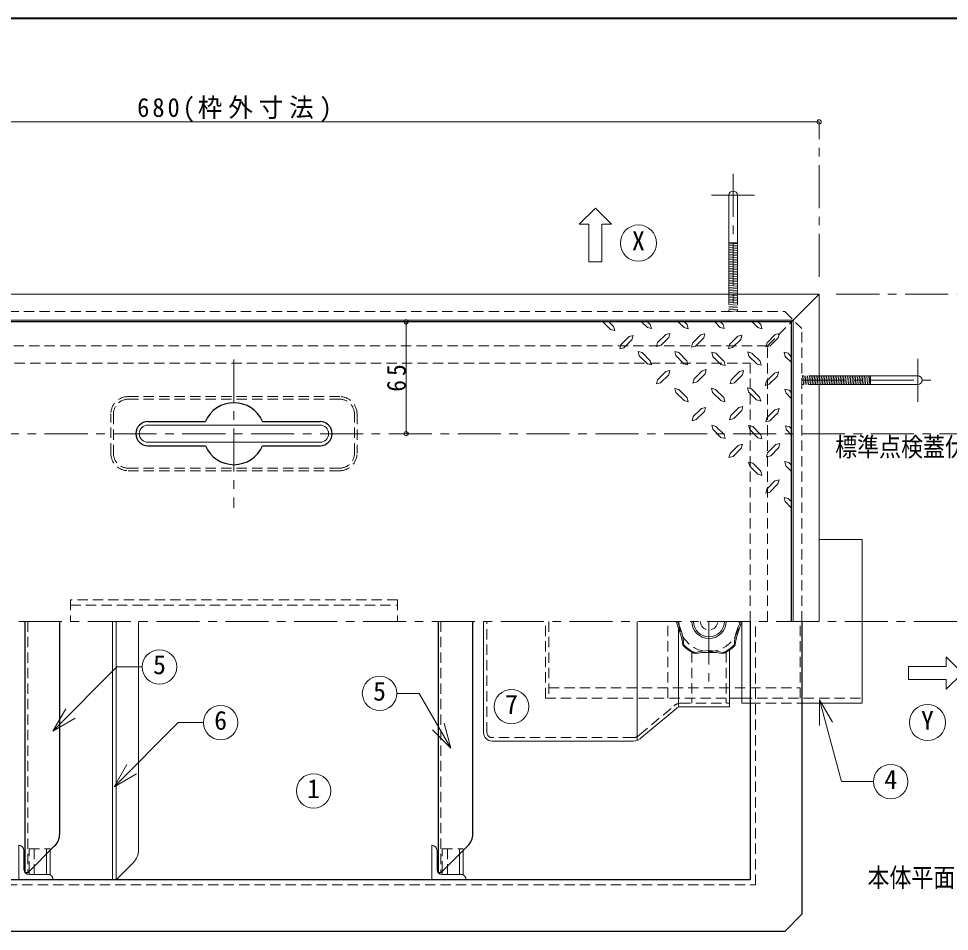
# Model space of a CAD drawing. Units: millimetres at full size, sheet at 1:5; details may follow other scales. Extents: x -1062 to 963, y -702 to 703.
# Drawn here: x -255 to 286, y 173 to 703 of the extents above; entities that cross this region are included whole.
import ezdxf
from ezdxf.enums import TextEntityAlignment as Align

# ---------------------------------------------------------------- set-up
doc = ezdxf.new("R2010")
doc.units = ezdxf.units.MM
doc.header["$LTSCALE"] = 5
doc.header["$PDMODE"] = 32
doc.header["$PDSIZE"] = 2.5
doc.linetypes.add('CHAIN1', pattern=[8, 5, -1, 1, -1])
doc.linetypes.add('DASHED1', pattern=[1.8, 1.2, -0.6])
doc.layers.add('0-A', color=4, linetype='Continuous', lineweight=9)
doc.styles.add('ＭＳ ゴシック', font='')
doc.styles.get('ＭＳ ゴシック').set_extended_font_data('MS Gothic')

msp = doc.modelspace()

# ---------------------------------------------------------------- linework, layer by layer
at = {"layer": '0-A', "color": 1, "lineweight": 40}
msp.add_line((962.602, 702.509), (-1062.398, 702.509), dxfattribs=at)
at = {"layer": '0-A'}
for p, q in [((-469.898, 642.509), (210.102, 642.509)), ((70.727, 583.134), (76.352, 583.134)), ((76.352, 583.134), (76.352, 561.259)), ((83.852, 561.259), (83.852, 583.134)), ((162.602, 572.408), (157.602, 572.408)), ((157.602, 571.538), (162.602, 571.946)), ((157.602, 570.535), (162.602, 570.943)), ((157.602, 569.531), (162.602, 569.94)), ((157.602, 568.528), (162.602, 568.936)), ((157.602, 567.525), (162.602, 567.933)), ((157.602, 566.521), (162.602, 566.93)), ((157.602, 565.518), (162.602, 565.926)), ((157.602, 564.515), (162.602, 564.923)), ((157.602, 563.511), (162.602, 563.92)), ((157.602, 562.508), (162.602, 562.916)), ((76.352, 561.259), (83.852, 561.259)), ((157.602, 561.505), (162.602, 561.913)), ((157.602, 560.501), (162.602, 560.91)), ((157.602, 559.498), (162.602, 559.906)), ((157.602, 558.495), (162.602, 558.903)), ((157.602, 557.491), (162.602, 557.9)), ((157.602, 556.488), (162.602, 556.896)), ((157.602, 555.485), (162.602, 555.893)), ((157.602, 554.481), (162.602, 554.89)), ((157.602, 553.478), (162.602, 553.886)), ((157.602, 552.475), (162.602, 552.883)), ((157.602, 551.471), (162.602, 551.88)), ((157.602, 550.468), (162.602, 550.876)), ((157.602, 549.465), (162.602, 549.873)), ((157.602, 548.461), (162.602, 548.87)), ((157.602, 547.458), (162.602, 547.866)), ((157.602, 546.455), (162.602, 546.863)), ((157.602, 545.451), (162.602, 545.86)), ((157.602, 544.448), (162.602, 544.856)), ((157.602, 543.445), (162.602, 543.853)), ((158.435, 542.509), (162.602, 542.85)), ((-29.898, 461.509), (-29.898, 526.509)), ((84.381, 526.509), (88.914, 522.084)), ((87.939, 526.509), (90.639, 523.809)), ((106.914, 526.509), (110.289, 523.134)), ((128.289, 526.509), (131.664, 523.134)), ((131.814, 526.509), (133.464, 524.859)), ((133.464, 524.859), (134.064, 522.459)), ((149.416, 526.509), (152.589, 523.209)), ((152.814, 526.509), (154.389, 524.934)), ((154.389, 524.934), (154.989, 522.609)), ((171.114, 526.509), (174.489, 523.134)), ((174.564, 526.509), (176.214, 524.859)), ((176.214, 524.859), (176.889, 522.459)), ((195.102, 527.509), (194.102, 526.509)), ((134.064, 522.459), (131.664, 523.134)), ((154.989, 522.609), (152.589, 523.209)), ((176.889, 522.459), (174.489, 523.134)), ((184.614, 519.009), (187.014, 519.609)), ((187.014, 519.609), (186.339, 517.209)), ((94.839, 513.084), (99.639, 517.884)), ((96.639, 511.359), (101.364, 516.084)), ((99.639, 517.884), (101.964, 518.484)), ((101.964, 518.484), (101.364, 516.084)), ((116.289, 514.359), (115.689, 512.034)), ((118.089, 512.634), (122.739, 517.359)), ((136.614, 514.134), (135.939, 511.809)), ((136.614, 514.134), (141.339, 518.934)), ((138.339, 512.409), (143.064, 517.134)), ((158.064, 513.234), (162.864, 518.034)), ((159.864, 511.509), (164.589, 516.234)), ((162.864, 518.034), (165.189, 518.634)), ((165.189, 518.634), (164.589, 516.234)), ((179.889, 514.209), (179.214, 511.884)), ((179.889, 514.209), (184.614, 519.009)), ((181.614, 512.484), (186.339, 517.209)), ((94.839, 513.084), (94.239, 510.759)), ((96.639, 511.359), (94.239, 510.759)), ((107.289, 508.584), (104.964, 509.184)), ((105.564, 506.784), (104.964, 509.184)), ((107.289, 508.584), (112.014, 503.784)), ((118.089, 512.634), (115.689, 512.034)), ((126.789, 506.859), (126.189, 509.259)), ((128.514, 508.584), (126.189, 509.259)), ((128.514, 508.584), (133.314, 503.859)), ((138.339, 512.409), (135.939, 511.809)), ((150.114, 508.209), (147.714, 508.809)), ((148.389, 506.409), (147.714, 508.809)), ((158.064, 513.234), (157.464, 510.909)), ((159.864, 511.509), (157.464, 510.909)), ((169.314, 506.559), (168.639, 508.959)), ((171.039, 508.284), (168.639, 508.959)), ((181.614, 512.484), (179.214, 511.884)), ((192.189, 508.209), (189.789, 508.809)), ((190.464, 506.409), (189.789, 508.809)), ((105.564, 506.784), (110.289, 502.059)), ((126.789, 506.859), (131.514, 502.134)), ((133.314, 503.859), (133.914, 501.534)), ((148.389, 506.409), (153.039, 501.759)), ((150.114, 508.209), (154.839, 503.484)), ((154.839, 503.484), (155.439, 501.084)), ((169.314, 506.559), (174.039, 501.834)), ((171.039, 508.284), (175.764, 503.559)), ((175.764, 503.559), (176.439, 501.234)), ((190.464, 506.409), (194.102, 502.772)), ((192.189, 508.209), (194.102, 506.024)), ((116.289, 492.759), (121.014, 497.559)), ((121.014, 497.559), (123.339, 498.159)), ((123.339, 498.159), (122.739, 495.759)), ((133.914, 501.534), (131.514, 502.134)), ((137.439, 493.284), (142.164, 498.009)), ((142.164, 498.009), (144.489, 498.684)), ((144.489, 498.684), (143.889, 496.284)), ((155.439, 501.084), (153.039, 501.759)), ((159.039, 492.759), (163.764, 497.559)), ((163.764, 497.559), (166.164, 498.159)), ((166.164, 498.159), (165.489, 495.759)), ((176.439, 501.234), (174.039, 501.834)), ((116.289, 492.759), (115.614, 490.434)), ((118.014, 491.034), (122.739, 495.759)), ((137.439, 493.284), (136.764, 490.884)), ((139.164, 491.559), (143.889, 496.284)), ((159.039, 492.759), (158.439, 490.434)), ((160.839, 491.034), (165.489, 495.759)), ((179.439, 491.934), (184.164, 496.659)), ((181.164, 490.209), (185.889, 494.934)), ((210.102, 490.842), (210.442, 495.009)), ((211.037, 490.009), (211.446, 495.009)), ((212.04, 490.009), (212.449, 495.009)), ((213.044, 490.009), (213.452, 495.009)), ((214.047, 490.009), (214.456, 495.009)), ((215.05, 490.009), (215.459, 495.009)), ((216.054, 490.009), (216.462, 495.009)), ((217.057, 490.009), (217.466, 495.009)), ((218.06, 490.009), (218.469, 495.009)), ((219.064, 490.009), (219.472, 495.009)), ((220.067, 490.009), (220.476, 495.009)), ((221.07, 490.009), (221.479, 495.009)), ((222.074, 490.009), (222.482, 495.009)), ((223.077, 490.009), (223.486, 495.009)), ((224.08, 490.009), (224.489, 495.009)), ((225.084, 490.009), (225.492, 495.009)), ((226.087, 490.009), (226.496, 495.009)), ((227.09, 490.009), (227.499, 495.009)), ((228.094, 490.009), (228.502, 495.009)), ((229.097, 490.009), (229.506, 495.009)), ((230.1, 490.009), (230.509, 495.009)), ((231.104, 490.009), (231.512, 495.009)), ((232.107, 490.009), (232.516, 495.009)), ((233.11, 490.009), (233.519, 495.009)), ((234.114, 490.009), (234.522, 495.009)), ((235.117, 490.009), (235.526, 495.009)), ((236.12, 490.009), (236.529, 495.009)), ((237.124, 490.009), (237.532, 495.009)), ((238.127, 490.009), (238.536, 495.009)), ((239.13, 490.009), (239.539, 495.009)), ((240.001, 495.009), (240.001, 490.009)), ((118.014, 491.034), (115.614, 490.434)), ((128.664, 487.134), (126.339, 487.809)), ((126.939, 485.409), (126.339, 487.809)), ((128.664, 487.134), (133.464, 482.409)), ((139.164, 491.559), (136.764, 490.884)), ((149.964, 487.209), (147.564, 487.884)), ((148.239, 485.484), (147.564, 487.884)), ((149.964, 487.209), (154.689, 482.484)), ((160.839, 491.034), (158.439, 490.434)), ((170.739, 487.509), (168.414, 488.184)), ((169.014, 485.784), (168.414, 488.184)), ((170.739, 487.509), (175.539, 482.784)), ((179.439, 491.934), (178.764, 489.534)), ((181.164, 490.209), (178.764, 489.534)), ((192.639, 486.759), (190.239, 487.359)), ((190.914, 484.959), (190.239, 487.359)), ((192.639, 486.759), (194.102, 485.297)), ((126.939, 485.409), (131.664, 480.684)), ((133.464, 482.409), (134.064, 480.084)), ((148.239, 485.484), (152.964, 480.759)), ((154.689, 482.484), (155.364, 480.084)), ((169.014, 485.784), (173.739, 481.059)), ((175.539, 482.784), (176.139, 480.384)), ((190.914, 484.959), (194.102, 481.772)), ((134.064, 480.084), (131.664, 480.684)), ((155.364, 480.084), (152.964, 480.759)), ((158.739, 471.984), (163.464, 476.709)), ((176.139, 480.384), (173.739, 481.059)), ((184.464, 475.434), (186.864, 476.034)), ((186.864, 476.034), (186.189, 473.634)), ((136.989, 471.384), (136.314, 468.984)), ((138.714, 469.659), (143.439, 474.384)), ((158.739, 471.984), (158.064, 469.584)), ((160.464, 470.259), (165.189, 474.984)), ((179.739, 470.634), (179.139, 468.309)), ((179.739, 470.634), (184.464, 475.434)), ((181.539, 468.909), (186.189, 473.634)), ((138.714, 469.659), (136.314, 468.984)), ((148.389, 464.034), (147.714, 466.434)), ((150.114, 465.759), (147.714, 466.434)), ((150.114, 465.759), (154.839, 461.034)), ((160.464, 470.259), (158.064, 469.584)), ((171.489, 465.684), (169.164, 466.284)), ((169.764, 463.884), (169.164, 466.284)), ((171.489, 465.684), (176.289, 460.884)), ((181.539, 468.909), (179.139, 468.309)), ((191.139, 463.659), (190.539, 466.059)), ((192.939, 465.459), (190.539, 466.059)), ((192.939, 465.459), (194.102, 464.297)), ((148.389, 464.034), (153.039, 459.309)), ((154.839, 461.034), (155.439, 458.634)), ((169.764, 463.884), (174.489, 459.159)), ((176.289, 460.884), (176.889, 458.559)), ((191.139, 463.659), (194.102, 460.697)), ((155.439, 458.634), (153.039, 459.309)), ((158.364, 450.009), (163.089, 454.734)), ((176.889, 458.559), (174.489, 459.159)), ((180.189, 450.459), (184.914, 455.259)), ((184.914, 455.259), (187.314, 455.859)), ((187.314, 455.859), (186.639, 453.459)), ((158.364, 450.009), (157.689, 447.609)), ((160.089, 448.284), (164.814, 453.009)), ((180.189, 450.459), (179.589, 448.134)), ((181.989, 448.734), (186.639, 453.459)), ((160.089, 448.284), (157.689, 447.609)), ((171.489, 444.384), (169.089, 444.984)), ((169.764, 442.584), (169.089, 444.984)), ((171.489, 444.384), (176.214, 439.659)), ((181.989, 448.734), (179.589, 448.134)), ((190.839, 442.884), (190.164, 445.284)), ((192.564, 444.684), (190.164, 445.284)), ((192.564, 444.684), (194.102, 443.147)), ((169.764, 442.584), (174.489, 437.934)), ((176.214, 439.659), (176.889, 437.259)), ((190.839, 442.884), (194.102, 439.491)), ((176.889, 437.259), (174.489, 437.934)), ((179.739, 429.309), (184.464, 434.034)), ((184.464, 434.034), (186.864, 434.709)), ((186.864, 434.709), (186.189, 432.309)), ((179.739, 429.309), (179.139, 426.909)), ((181.539, 427.584), (179.139, 426.909)), ((181.539, 427.584), (186.189, 432.309)), ((190.464, 422.109), (189.789, 424.509)), ((192.189, 423.909), (189.789, 424.509)), ((190.464, 422.109), (194.102, 418.326)), ((192.189, 423.909), (194.102, 421.997)), ((-185.398, 219.651), (-185.398, 352.509)), ((104.396, 352.509), (104.396, 283.406)), ((128.405, 348.633), (128.405, 302.789)), ((283.977, 331.884), (283.977, 326.259)), ((262.102, 326.259), (262.102, 318.759)), ((283.977, 326.259), (262.102, 326.259)), ((262.102, 318.759), (283.977, 318.759)), ((158.102, 307.959), (165.102, 307.959)), ((-198.398, 202.509), (-188.327, 212.58))]:
    msp.add_line(p, q, dxfattribs=at)
at = {"layer": '0-A', "linetype": 'CHAIN1'}
for p, q in [((210.102, 552.509), (210.102, 642.509)), ((160.102, 612.408), (160.102, 532.509)), ((172.602, 599.908), (147.602, 599.908)), ((220.102, 542.509), (360.102, 542.509)), ((-129.898, 504.509), (-129.898, 418.509)), ((267.501, 505.009), (267.501, 480.009)), ((200.102, 492.509), (280.001, 492.509)), ((-559.898, 461.509), (300.102, 461.509)), ((-494.898, 352.509), (360.102, 352.509)), ((146.102, 352.509), (146.102, 317.509))]:
    msp.add_line(p, q, dxfattribs=at)
at = {"layer": '0-A', "color": 7, "lineweight": 18}
for p, q in [((157.602, 599.908), (157.602, 542.509)), ((162.602, 599.908), (162.602, 542.509)), ((210.102, 542.509), (-469.898, 542.509)), ((195.102, 527.509), (210.102, 542.509)), ((210.102, 542.509), (210.102, 352.509)), ((195.102, 527.509), (-454.898, 527.509)), ((195.102, 527.509), (195.102, 352.509)), ((267.501, 495.009), (210.102, 495.009)), ((267.501, 490.009), (210.102, 490.009)), ((-179.898, 466.509), (-79.898, 466.509)), ((-179.898, 456.509), (-79.898, 456.509)), ((210.102, 400.009), (235.102, 400.009)), ((-200.398, 202.509), (-200.398, 352.509)), ((-198.398, 352.509), (-198.398, 202.509)), ((15.102, 352.509), (15.102, 288.009)), ((165.102, 305.009), (165.102, 351.907)), ((158.102, 335.889), (158.102, 302.959)), ((-235.111, 288.823), (-197.887, 326.047)), ((-183.175, 326.047), (-197.887, 326.047)), ((-35.314, 310.716), (-22.22, 310.716)), ((-3.845, 278.89), (-22.22, 310.716)), ((129.4, 302.959), (158.102, 302.959)), ((165.102, 305.009), (170.102, 305.009)), ((210.389, 306.956), (223.112, 259.474)), ((210.389, 306.956), (210.389, 291.956)), ((210.389, 306.956), (217.889, 293.966)), ((-235.111, 288.823), (-227.611, 301.813)), ((107.176, 285.218), (127.213, 302.013)), ((-235.111, 288.823), (-222.121, 296.323)), ((-199.563, 256.511), (-162.339, 293.735)), ((-147.627, 293.735), (-162.339, 293.735)), ((-3.845, 278.89), (-7.727, 293.379)), ((-3.845, 278.89), (-14.451, 289.497)), ((20.102, 283.009), (102.072, 283.009)), ((-199.563, 256.511), (-192.063, 269.501)), ((-199.563, 256.511), (-186.573, 264.011)), ((241.741, 259.474), (223.112, 259.474)), ((-254.898, 222.509), (-254.898, 202.509)), ((-14.898, 222.509), (-14.898, 202.509)), ((-251.898, 208.509), (-251.898, 219.509)), ((-238.9, 205.509), (-238.9, 217.273)), ((-236.743, 219.43), (-236.743, 205.509)), ((-11.898, 208.509), (-11.898, 219.509)), ((1.1, 205.509), (1.1, 217.273)), ((3.257, 219.43), (3.257, 205.509)), ((-248.898, 205.509), (-248.898, 207.275)), ((-236.743, 205.509), (-248.898, 205.509)), ((-8.898, 205.509), (-8.898, 207.275)), ((3.257, 205.509), (-8.898, 205.509))]:
    msp.add_line(p, q, dxfattribs=at)
at = {"layer": '0-A', "linetype": 'DASHED1'}
for p, q in [((157.602, 542.441), (158.435, 542.509)), ((157.602, 542.509), (157.602, 532.509)), ((157.602, 541.438), (162.602, 541.846)), ((157.602, 540.435), (162.602, 540.843)), ((162.602, 542.509), (162.602, 532.509)), ((157.602, 539.431), (162.602, 539.84)), ((157.602, 538.428), (162.602, 538.836)), ((157.602, 537.425), (162.602, 537.833)), ((157.602, 536.421), (162.602, 536.83)), ((157.602, 535.418), (162.602, 535.826)), ((-449.898, 532.509), (190.102, 532.509)), ((157.602, 534.415), (162.602, 534.823)), ((157.602, 533.411), (162.602, 533.82)), ((158.843, 532.509), (162.602, 532.816)), ((190.102, 532.509), (200.102, 522.509)), ((180.102, 512.509), (194.102, 526.509)), ((200.102, 352.509), (200.102, 522.509)), ((180.102, 512.509), (-274.466, 512.509)), ((180.102, 352.509), (180.102, 512.509)), ((-275.352, 502.509), (170.102, 502.509)), ((170.102, 352.509), (170.102, 502.509)), ((210.102, 495.009), (200.102, 495.009)), ((200.102, 491.25), (200.409, 495.009)), ((201.004, 490.009), (201.412, 495.009)), ((202.007, 490.009), (202.416, 495.009)), ((203.011, 490.009), (203.419, 495.009)), ((204.014, 490.009), (204.422, 495.009)), ((205.017, 490.009), (205.426, 495.009)), ((206.021, 490.009), (206.429, 495.009)), ((207.024, 490.009), (207.432, 495.009)), ((208.027, 490.009), (208.436, 495.009)), ((209.03, 490.009), (209.439, 495.009)), ((210.102, 490.009), (200.102, 490.009)), ((210.034, 490.009), (210.102, 490.842)), ((-224.898, 362.009), (-34.898, 362.009)), ((17.102, 288.009), (17.102, 352.509)), ((51.102, 307.959), (51.102, 352.509)), ((53.102, 352.509), (53.102, 307.959)), ((122.102, 307.959), (122.102, 352.509)), ((199.102, 307.959), (199.102, 352.509)), ((136.102, 334.614), (136.102, 304.959)), ((156.102, 334.614), (156.102, 304.959)), ((53.102, 313.959), (199.102, 313.959)), ((51.102, 307.959), (158.102, 307.959)), ((105.717, 286.587), (125.755, 303.381)), ((129.4, 304.959), (158.102, 304.959)), ((165.102, 307.959), (235.102, 307.959)), ((170.102, 305.009), (200.102, 305.009)), ((102.072, 285.009), (20.102, 285.009)), ((-245.898, 205.509), (-245.898, 220.509)), ((-238.9, 217.273), (-238.9, 220.509)), ((-236.743, 220.509), (-236.743, 219.43)), ((-5.898, 205.509), (-5.898, 220.509)), ((1.1, 217.273), (1.1, 220.509)), ((3.257, 220.509), (3.257, 219.43))]:
    msp.add_line(p, q, dxfattribs=at)
at = {"layer": '0-A', "color": 5, "lineweight": 25}
for p, q in [((194.102, 526.509), (-273.573, 526.509)), ((194.102, 352.509), (194.102, 526.509)), ((-179.898, 468.509), (-146.481, 468.509)), ((-113.315, 468.509), (-79.898, 468.509)), ((-179.898, 454.509), (-146.481, 454.509)), ((-113.315, 454.509), (-79.898, 454.509)), ((-251.148, 206.525), (-251.148, 352.509)), ((-231.148, 229.167), (-231.148, 352.509)), ((-11.148, 206.525), (-11.148, 352.509)), ((8.852, 229.167), (8.852, 352.509)), ((170.102, 352.509), (170.102, 202.509)), ((200.102, 352.509), (200.102, 182.509)), ((-234.077, 222.096), (-249.648, 206.525)), ((5.923, 222.096), (-9.648, 206.525)), ((-249.648, 206.525), (-251.148, 206.525)), ((-9.648, 206.525), (-11.148, 206.525)), ((170.102, 202.509), (-429.898, 202.509)), ((200.102, 182.509), (190.102, 172.509)), ((190.102, 172.509), (-449.898, 172.509))]:
    msp.add_line(p, q, dxfattribs=at)
at = {"layer": '0-A', "color": 7, "linetype": 'DASHED1', "lineweight": 18}
for p, q in [((-191.398, 483.009), (-68.398, 483.009)), ((-191.398, 481.509), (-68.398, 481.509)), ((-201.398, 450.009), (-201.398, 473.009)), ((-199.898, 473.009), (-199.898, 450.009)), ((-59.898, 450.009), (-59.898, 473.009)), ((-58.398, 473.009), (-58.398, 450.009)), ((-191.398, 441.509), (-68.398, 441.509)), ((-191.398, 440.009), (-68.398, 440.009)), ((-34.898, 365.009), (-224.898, 365.009)), ((-224.898, 365.009), (-224.898, 352.509)), ((-34.898, 365.009), (-34.898, 352.509)), ((-249.648, 352.509), (-249.648, 206.525)), ((-9.648, 352.509), (-9.648, 206.525)), ((173.102, 199.509), (173.102, 352.509)), ((-432.898, 199.509), (173.102, 199.509))]:
    msp.add_line(p, q, dxfattribs=at)
at = {"layer": '0-A'}
for points in [[(70.727, 583.134), (80.102, 592.509), (89.477, 583.134), (83.852, 583.134)], [(110.364, 526.509), (112.014, 524.859), (112.689, 522.534), (110.289, 523.134)], [(90.639, 523.809), (91.314, 521.409), (88.914, 522.084)], [(116.289, 514.359), (121.014, 519.159), (123.414, 519.759), (122.739, 517.359)], [(141.339, 518.934), (143.664, 519.534), (143.064, 517.134)], [(112.014, 503.784), (112.689, 501.459), (110.289, 502.059)], [(184.164, 496.659), (186.489, 497.334), (185.889, 494.934)], [(136.989, 471.384), (141.714, 476.109), (144.039, 476.784), (143.439, 474.384)], [(163.464, 476.709), (165.864, 477.309), (165.189, 474.984)], [(163.089, 454.734), (165.489, 455.334), (164.814, 453.009)], [(283.977, 331.884), (293.352, 322.509), (283.977, 313.134), (283.977, 318.759)]]:
    msp.add_lwpolyline(points, dxfattribs=at)
at = {"layer": '0-A', "color": 7, "lineweight": 18}
msp.add_lwpolyline([(200.102, 305.009), (235.102, 305.009), (235.102, 400.009)], dxfattribs=at)
at = {"layer": '0-A', "linetype": 'DASHED1'}
for points in [[(-248.898, 207.275), (-248.898, 220.509), (-236.743, 220.509)], [(-8.898, 207.275), (-8.898, 220.509), (3.257, 220.509)]]:
    msp.add_lwpolyline(points, dxfattribs=at)
at = {"layer": '0-A', "color": 7, "lineweight": 18}
for centre, radius in [((105.102, 572.197), 10.5), ((-173.175, 326.047), 10), ((-45.314, 310.716), 10), ((31.355, 303.013), 10), ((-137.627, 293.735), 10), ((273.039, 293.759), 10.5), ((251.741, 259.474), 10), ((-83.656, 254.08), 10)]:
    msp.add_circle(centre, radius, dxfattribs=at)
for centre, radius, start, end in [((160.102, 599.908), 2.5, 0, 180), ((267.501, 492.509), 2.5, 270, 90), ((-179.898, 461.509), 5, 90, 270), ((-79.898, 461.509), 5, 270, 90), ((76.721, 329.966), 54.951, 9.11306, 24.21987), ((102.282, 338.272), 29.075, 1.44958, 29.32092), ((146.102, 352.509), 9, 180, 0), ((189.921, 338.272), 29.075, 150.67908, 178.55042), ((215.483, 329.966), 54.951, 155.78013, 170.88694), ((146.102, 352.509), 20.5, 222.46304, 245.53696), ((146.102, 352.509), 20, 222.46304, 245.53696), ((146.102, 306.435), 29.075, 73.44958, 106.55042), ((146.102, 352.509), 20, 294.46304, 317.53696), ((146.102, 352.509), 20.5, 294.46304, 317.53696), ((146.102, 279.558), 54.951, 81.11306, 98.88694), ((129.4, 299.959), 3, 90, 136.80874), ((20.102, 288.009), 5, 180, 270), ((102.072, 290.009), 7, 270, 316.80874), ((-254.898, 219.509), 3, 0, 90), ((-14.898, 219.509), 3, 0, 90), ((-248.898, 208.509), 3, 180, 270), ((-237.898, 202.509), 3, 0, 90), ((-8.898, 208.509), 3, 180, 270), ((2.102, 202.509), 3, 0, 90)]:
    msp.add_arc(centre, radius, start, end, dxfattribs=at)
at = {"layer": '0-A', "color": 7, "linetype": 'DASHED1', "lineweight": 18}
for centre, radius, start, end in [((-191.398, 473.009), 10, 90, 180), ((-191.398, 473.009), 8.5, 90, 180), ((-68.398, 473.009), 10, 0, 90), ((-68.398, 473.009), 8.5, 0, 90), ((-191.398, 450.009), 10, 180, 270), ((-191.398, 450.009), 8.5, 180, 270), ((-68.398, 450.009), 10, 270, 0), ((-68.398, 450.009), 8.5, 270, 0)]:
    msp.add_arc(centre, radius, start, end, dxfattribs=at)
at = {"layer": '0-A', "color": 5, "lineweight": 25}
for centre, radius, start, end in [((-129.898, 461.509), 18, 22.88538, 157.11462), ((-179.898, 461.509), 7, 90, 270), ((-79.898, 461.509), 7, 270, 90), ((-129.898, 461.509), 18, 202.88538, 337.11462), ((-241.148, 229.167), 10, 315, 360), ((-1.148, 229.167), 10, 315, 360)]:
    msp.add_arc(centre, radius, start, end, dxfattribs=at)
at = {"layer": '0-A', "linetype": 'DASHED1'}
for centre, radius, start, end in [((146.102, 352.509), 17.5, 180, 0), ((146.102, 352.509), 5, 180, 0), ((129.4, 299.959), 5, 90, 136.80874), ((20.102, 288.009), 3, 180, 270), ((102.072, 290.009), 5, 270, 316.80874)]:
    msp.add_arc(centre, radius, start, end, dxfattribs=at)
at = {"layer": '0-A'}
for centre, start, end in [((146.102, 352.509), 180, 0), ((-195.398, 219.651), 315, 360)]:
    msp.add_arc(centre, 10, start, end, dxfattribs=at)
for p in [(210.102, 642.509), (-29.898, 526.509), (-29.898, 461.509)]:
    msp.add_point(p, dxfattribs=at)

# ---------------------------------------------------------------- texts
at = {"layer": '0-A', "color": 7, "style": 'ＭＳ ゴシック'}
for s, p in [('X', (101.352, 564.697)), ('5', (-176.925, 318.547)), ('5', (-49.064, 303.216)), ('7', (27.605, 295.513)), ('6', (-141.377, 286.235)), ('Y', (269.289, 286.259)), ('4', (247.991, 251.974)), ('1', (-87.406, 246.58))]:
    msp.add_text(s, height=11, dxfattribs=at).set_placement(p, align=Align.BOTTOM_LEFT)
at = {"layer": '0-A', "color": 7, "style": 'ＭＳ ゴシック', "width": 0.85}
for s, p in [('標準点検蓋伏せ図', (219.435, 445.009)), ('本体平面図', (238.185, 195.009))]:
    msp.add_text(s, height=11, dxfattribs=at).set_placement(p, align=Align.BOTTOM_LEFT)
at = {"layer": '0-A', "color": 7, "insert": (-186.148, 642.509), "char_height": 11, "attachment_point": 7, "style": 'ＭＳ ゴシック'}
msp.add_mtext('\\T1.24;\\W0.95;680(枠外寸法)', dxfattribs=at)
at = {"layer": '0-A', "color": 7, "insert": (-29.898, 485.884), "char_height": 11, "attachment_point": 7, "rotation": 90, "style": 'ＭＳ ゴシック'}
msp.add_mtext('\\T1.36;\\W0.9;65', dxfattribs=at)

doc.saveas('drawing.dxf')
